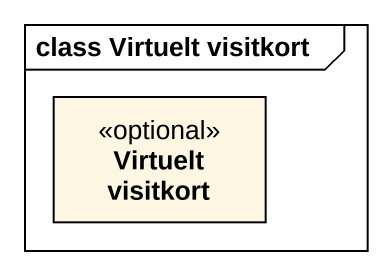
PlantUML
@startuml
mainframe class Virtuelt visitkort
hide circle
hide empty members
class "Virtuelt visitkort" as Virtuelt_visitkort <<optional>>
@enduml
